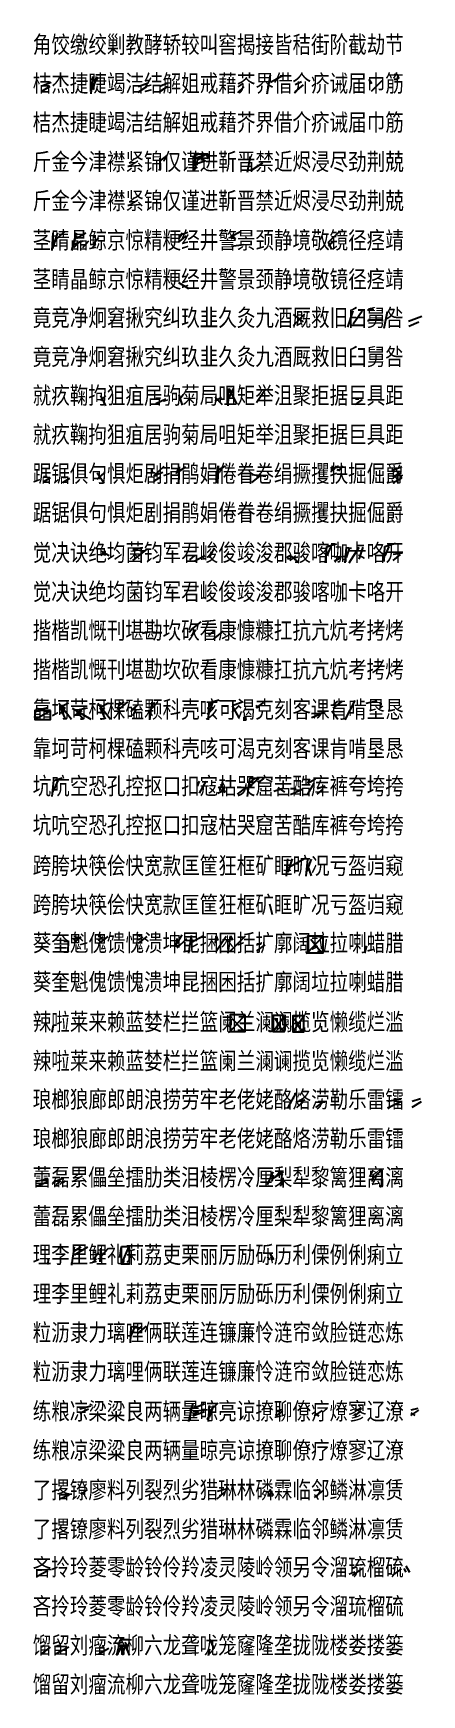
# Model space of a CAD drawing. Header units: millimetres. Extents: x 57484 to 62949, y 20083 to 192180.
# Drawn here: x 57488 to 60015, y 149116 to 159922 of the extents above; entities that cross this region are included whole.
import ezdxf

# ---------------------------------------------------------------- set-up
doc = ezdxf.new("R2010")
doc.units = ezdxf.units.MM
doc.header["$MEASUREMENT"] = 0
doc.layers.add('PenUp', color=1, linetype='Continuous')
doc.styles.add('border', font='simplex.shx', dxfattribs={"bigfont": 'border.shx'})
doc.styles.add('chin2', font='simplex.shx', dxfattribs={"bigfont": 'chin2.shx'})
doc.styles.add('gbk', font='simplex.shx', dxfattribs={"bigfont": 'gbk.shx'})
doc.dimstyles.get("Standard").update_dxf_attribs({"dimscale": 2, "dimtxt": 1, "dimasz": 1, "dimexe": 0.18, "dimexo": 0.0625, "dimgap": 0.9, "dimtad": 0, "dimtih": 1, "dimtoh": 1, "dimdec": 0, "dimzin": 12, "dimdsep": 46, "dimtxsty": 'chin2', "dimblk": 'OPEN', "dimcen": 1, "dimadec": 0, "dimazin": 3, "dimtfac": 1, "dimtdec": 0, "dimtofl": 0, "dimtmove": 0, "dimatfit": 3, "dimldrblk": 'OPEN', "dimfxl": 1, "dimtolj": 1, "dimtzin": 0, "dimarcsym": 0})

# ---------------------------------------------------------------- blocks, each defined once
blk = doc.blocks.new('_Open')
at = {"color": 0, "linetype": 'ByBlock', "lineweight": -2}
for p, q in [((-1, 0.2), (0, 0)), ((-1, -0.2), (0, 0)), ((0, 0), (-1, 0))]:
    blk.add_line(p, q, dxfattribs=at)
blk = doc.blocks.new('*D43')
at = {"color": 0, "lineweight": -2, "transparency": 16777216}
for p, q in [((59835, 159653), (59859, 159653)), ((59835, 159623), (59859, 159623)), ((59859, 159651), (59859, 159641)), ((59859, 159625), (59859, 159635))]:
    blk.add_line(p, q, dxfattribs=at)
at = {"layer": 'Defpoints', "color": 0, "transparency": 16777216}
for p in [(59835, 159653), (59835, 159623), (59859, 159623)]:
    blk.add_point(p, dxfattribs=at)
at = {"color": 0, "lineweight": -2, "transparency": 16777216, "xscale": 2, "yscale": 2, "zscale": 2}
for p, rotation in [((59859, 159653), 90), ((59859, 159623), 270)]:
    blk.add_blockref('_Open', p, dxfattribs=dict(at, rotation=rotation))
at = {"color": 0, "transparency": 16777216, "insert": (59859, 159638), "char_height": 2, "attachment_point": 5, "style": 'chin2'}
blk.add_mtext('\\A1;30', dxfattribs=at)
blk = doc.blocks.new('*D44')
at = {"color": 0, "lineweight": -2, "transparency": 16777216}
for p, q in [((59668, 158116), (59668, 158127)), ((59670, 158127), (59680, 158127)), ((59696, 158127), (59686, 158127)), ((59698, 158116), (59698, 158127))]:
    blk.add_line(p, q, dxfattribs=at)
at = {"layer": 'Defpoints', "color": 0, "transparency": 16777216}
for p in [(59668, 158116), (59698, 158127), (59698, 158116)]:
    blk.add_point(p, dxfattribs=at)
at = {"color": 0, "lineweight": -2, "transparency": 16777216, "xscale": 2, "yscale": 2, "zscale": 2, "rotation": 180}
blk.add_blockref('_Open', (59668, 158127), dxfattribs=at)
at = {"color": 0, "lineweight": -2, "transparency": 16777216, "xscale": 2, "yscale": 2, "zscale": 2}
blk.add_blockref('_Open', (59698, 158127), dxfattribs=at)
at = {"color": 0, "transparency": 16777216, "insert": (59683, 158127), "char_height": 2, "attachment_point": 5, "style": 'chin2'}
blk.add_mtext('\\A1;30', dxfattribs=at)
blk = doc.blocks.new('*D45')
at = {"color": 0, "lineweight": -2, "transparency": 16777216}
for p, q in [((59668, 158046), (59668, 158057)), ((59670, 158057), (59711, 158057)), ((59757, 158057), (59717, 158057)), ((59759, 158046), (59759, 158057))]:
    blk.add_line(p, q, dxfattribs=at)
at = {"layer": 'Defpoints', "color": 0, "transparency": 16777216}
for p in [(59668, 158046), (59759, 158057), (59759, 158046)]:
    blk.add_point(p, dxfattribs=at)
at = {"color": 0, "lineweight": -2, "transparency": 16777216, "xscale": 2, "yscale": 2, "zscale": 2, "rotation": 180}
blk.add_blockref('_Open', (59668, 158057), dxfattribs=at)
at = {"color": 0, "lineweight": -2, "transparency": 16777216, "xscale": 2, "yscale": 2, "zscale": 2}
blk.add_blockref('_Open', (59759, 158057), dxfattribs=at)
at = {"color": 0, "transparency": 16777216, "insert": (59714, 158057), "char_height": 2, "attachment_point": 5, "style": 'chin2'}
blk.add_mtext('\\A1;91', dxfattribs=at)
blk = doc.blocks.new('*D46')
at = {"color": 0, "lineweight": -2, "transparency": 16777216}
for p, q in [((58853, 155470), (58873, 155470)), ((58854, 155456), (58873, 155456)), ((58872, 155468), (58872, 155466)), ((58872, 155458), (58872, 155461))]:
    blk.add_line(p, q, dxfattribs=at)
at = {"layer": 'Defpoints', "color": 0, "transparency": 16777216}
for p in [(58853, 155470), (58854, 155456), (58872, 155456)]:
    blk.add_point(p, dxfattribs=at)
at = {"color": 0, "lineweight": -2, "transparency": 16777216, "xscale": 2, "yscale": 2, "zscale": 2}
for p, rotation in [((58872, 155470), 90), ((58872, 155456), 270)]:
    blk.add_blockref('_Open', p, dxfattribs=dict(at, rotation=rotation))
at = {"color": 0, "transparency": 16777216, "insert": (58872, 155463), "char_height": 2, "attachment_point": 5, "style": 'chin2'}
blk.add_mtext('\\A1;14', dxfattribs=at)
blk = doc.blocks.new('*D47')
at = {"color": 0, "lineweight": -2, "transparency": 16777216}
for p, q in [((59741, 155564), (59748, 155564)), ((59741, 155539), (59748, 155539)), ((59748, 155562), (59748, 155555)), ((59748, 155541), (59748, 155549))]:
    blk.add_line(p, q, dxfattribs=at)
at = {"layer": 'Defpoints', "color": 0, "transparency": 16777216}
for p in [(59741, 155564), (59741, 155539), (59748, 155539)]:
    blk.add_point(p, dxfattribs=at)
at = {"color": 0, "lineweight": -2, "transparency": 16777216, "xscale": 2, "yscale": 2, "zscale": 2}
for p, rotation in [((59748, 155564), 90), ((59748, 155539), 270)]:
    blk.add_blockref('_Open', p, dxfattribs=dict(at, rotation=rotation))
at = {"color": 0, "transparency": 16777216, "insert": (59748, 155552), "char_height": 2, "attachment_point": 5, "style": 'chin2'}
blk.add_mtext('\\A1;25', dxfattribs=at)
blk = doc.blocks.new('*D48')
at = {"color": 0, "lineweight": -2, "transparency": 16777216}
for p, q in [((57688, 154018), (57715, 154018)), ((57715, 154016), (57715, 153986)), ((57688, 153947), (57715, 153947)), ((57715, 153949), (57715, 153980))]:
    blk.add_line(p, q, dxfattribs=at)
at = {"layer": 'Defpoints', "color": 0, "transparency": 16777216}
for p in [(57688, 154018), (57688, 153947), (57715, 153947)]:
    blk.add_point(p, dxfattribs=at)
at = {"color": 0, "lineweight": -2, "transparency": 16777216, "xscale": 2, "yscale": 2, "zscale": 2}
for p, rotation in [((57715, 154018), 90), ((57715, 153947), 270)]:
    blk.add_blockref('_Open', p, dxfattribs=dict(at, rotation=rotation))
at = {"color": 0, "transparency": 16777216, "insert": (57715, 153983), "char_height": 2, "attachment_point": 5, "style": 'chin2'}
blk.add_mtext('\\A1;71', dxfattribs=at)
blk = doc.blocks.new('*D49')
at = {"color": 0, "lineweight": -2, "transparency": 16777216}
for p, q in [((59091, 152516), (59103, 152516)), ((59103, 152514), (59103, 152476)), ((59091, 152430), (59103, 152430)), ((59103, 152432), (59103, 152470))]:
    blk.add_line(p, q, dxfattribs=at)
at = {"layer": 'Defpoints', "color": 0, "transparency": 16777216}
for p in [(59091, 152516), (59091, 152430), (59103, 152430)]:
    blk.add_point(p, dxfattribs=at)
at = {"color": 0, "lineweight": -2, "transparency": 16777216, "xscale": 2, "yscale": 2, "zscale": 2}
for p, rotation in [((59103, 152516), 90), ((59103, 152430), 270)]:
    blk.add_blockref('_Open', p, dxfattribs=dict(at, rotation=rotation))
at = {"color": 0, "transparency": 16777216, "insert": (59103, 152473), "char_height": 2, "attachment_point": 5, "style": 'chin2'}
blk.add_mtext('\\A1;86', dxfattribs=at)
blk = doc.blocks.new('*D50')
at = {"color": 0, "lineweight": -2, "transparency": 16777216}
for p, q in [((59739, 152527), (59757, 152527)), ((59756, 152525), (59756, 152479)), ((59756, 152428), (59756, 152474)), ((59739, 152426), (59757, 152426))]:
    blk.add_line(p, q, dxfattribs=at)
at = {"layer": 'Defpoints', "color": 0, "transparency": 16777216}
for p in [(59739, 152527), (59739, 152426), (59756, 152426)]:
    blk.add_point(p, dxfattribs=at)
at = {"color": 0, "lineweight": -2, "transparency": 16777216, "xscale": 2, "yscale": 2, "zscale": 2}
for p, rotation in [((59756, 152527), 90), ((59756, 152426), 270)]:
    blk.add_blockref('_Open', p, dxfattribs=dict(at, rotation=rotation))
at = {"color": 0, "transparency": 16777216, "insert": (59756, 152477), "char_height": 2, "attachment_point": 5, "style": 'chin2'}
blk.add_mtext('\\A1;101', dxfattribs=at)
blk = doc.blocks.new('*D51')
at = {"color": 0, "lineweight": -2, "transparency": 16777216}
for p, q in [((57581, 151948), (57587, 151948)), ((57586, 151946), (57586, 151937)), ((57586, 151922), (57586, 151932)), ((57581, 151920), (57587, 151920))]:
    blk.add_line(p, q, dxfattribs=at)
at = {"layer": 'Defpoints', "color": 0, "transparency": 16777216}
for p in [(57581, 151948), (57581, 151920), (57586, 151920)]:
    blk.add_point(p, dxfattribs=at)
at = {"color": 0, "lineweight": -2, "transparency": 16777216, "xscale": 2, "yscale": 2, "zscale": 2}
for p, rotation in [((57586, 151948), 90), ((57586, 151920), 270)]:
    blk.add_blockref('_Open', p, dxfattribs=dict(at, rotation=rotation))
at = {"color": 0, "transparency": 16777216, "insert": (57586, 151934), "char_height": 2, "attachment_point": 5, "style": 'chin2'}
blk.add_mtext('\\A1;28', dxfattribs=at)

msp = doc.modelspace()

# ---------------------------------------------------------------- linework, layer by layer
for p, q in [((57876.1, 159554.5), (57901.1, 159641.4)), ((59032.2, 159603.3), (59117.1, 159651.3)), ((59688.2, 159545.8), (59757.1, 159613.4)), ((57545, 159545.2), (57599.2, 159578.3)), ((58171, 159538.1), (58226.1, 159574.4)), ((58312.1, 159543.6), (58362, 159576.4)), ((58818, 159536.2), (58860.1, 159574.4)), ((59191.1, 159539.7), (59246.7, 159586.2)), ((58312, 159090.3), (58359.1, 159126.4)), ((58530.1, 159096.4), (58530.1, 159027.1)), ((58540.1, 159108.4), (58621.5, 159136.5)), ((58540.1, 159127.5), (58558.1, 159136.4)), ((58552.1, 159075.5), (58611, 159093.4)), ((58907.1, 159031.4), (58980.7, 159079)), ((58530.1, 159027.1), (58548, 159045.4)), ((57617, 158531.4), (57648.9, 158623.4)), ((57753.2, 158529.1), (57793.1, 158570.4)), ((57769, 158588.4), (57830.2, 158624.3)), ((57810.2, 158528.9), (57850.3, 158571.6)), ((57875.1, 158547.4), (57913.1, 158593.4)), ((58434, 158563.2), (58485.9, 158604.3)), ((58774.2, 158587.5), (58797, 158600.4)), ((58855.9, 158545.3), (58777.3, 158535.6)), ((59409, 158538.4), (59436, 158563.3)), ((58432.1, 158300), (58498.1, 158261.9)), ((59180, 158020.8), (59250, 158093.4)), ((59568, 158031), (59627.4, 158117.4)), ((59770.9, 158004.5), (59792, 158112.5)), ((59930, 158017.5), (59996.1, 158045.8)), ((57928.1, 157533.3), (57960, 157566.3)), ((58438.2, 157538.2), (58463.3, 157571.5)), ((58671.2, 157527.4), (58713, 157555.1)), ((58760, 157545.4), (58791.4, 157611.5)), ((58940.1, 157520), (59001.1, 157612.1)), ((58285.1, 157514.2), (58350, 157543.3)), ((59583.2, 157508.2), (59629.3, 157539.6)), ((57555.7, 157004.1), (57601.6, 157032.6)), ((57680.5, 157000.3), (57726.5, 157028.9)), ((57904.1, 157022.4), (57949.2, 157060.2)), ((58259.8, 157087.4), (58262.4, 157065.4)), ((58272.6, 157009.3), (58318.5, 157037.9)), ((58332, 157065.4), (58273, 157042.4)), ((58437.2, 157074.5), (58481.8, 157102.3)), ((58692, 157082.5), (58738, 157107.5)), ((58909.8, 156999.7), (58972.1, 157049.4)), ((59434, 157075.4), (59461.2, 157108.2)), ((59474, 157075.4), (59501.1, 157108.2)), ((59821.1, 157078.4), (59885, 157103.5)), ((59827, 156998.3), (59886, 157029.5)), ((59833.1, 157040.5), (59881.2, 157065.6)), ((59856.7, 157070.4), (59856.7, 156999.6)), ((59398.9, 156525.4), (59426.1, 156584.4)), ((59524.9, 156511.4), (59547.1, 156577.4)), ((59609, 156500.5), (59633.1, 156579.4)), ((59776, 156523.3), (59803.1, 156584.4)), ((57927.8, 156555.4), (57982, 156525.1)), ((57955, 156555.1), (57955, 156525.5)), ((58136.9, 156492.1), (58229.1, 156566.4)), ((58538.9, 156491.1), (58605.1, 156524.6)), ((58634.1, 156510.3), (58668.2, 156574.5)), ((59159.2, 156493.7), (59195.1, 156524.5)), ((59448, 156488.1), (59490.9, 156514.6)), ((59829.5, 156493.4), (59876.1, 156531.4)), ((58518, 156000.6), (58546, 156043.4)), ((58663.7, 155983.3), (58725.9, 156032.2)), ((57498.4, 155458.8), (57600.9, 155518.2)), ((57514.1, 155518.4), (57583.9, 155536.3)), ((57654, 155563.9), (57736.6, 155460.1)), ((57716.9, 155564.2), (57666.1, 155539.4)), ((57666.1, 155498.3), (57695.1, 155539.3)), ((57741, 155533.4), (57862, 155460.7)), ((57765.9, 155489.6), (57807.1, 155517.2)), ((57838.1, 155533.3), (57766.2, 155517.4)), ((57909.1, 155565.5), (57990.4, 155460)), ((57976.9, 155565.2), (57923.3, 155536.2)), ((57923.3, 155500.1), (57952.5, 155536.8)), ((58053.1, 155530.5), (58103, 155573.4)), ((58136.1, 155483.2), (58160.1, 155526.4)), ((58261.1, 155531.3), (58299, 155572.5)), ((58633, 155499.4), (58657, 155570.3)), ((58782.9, 155506.3), (58824.8, 155547.4)), ((58852.7, 155572.6), (58783.2, 155547.4)), ((58938.1, 155533.5), (58988.8, 155569.6)), ((59438.1, 155531.3), (59500, 155577.4)), ((59516.6, 155456.5), (59582, 155582.6)), ((59654.1, 155564.6), (59725.4, 155580.4)), ((59297.2, 155471.5), (59359, 155496.4)), ((58898.1, 155048.4), (58932.1, 155076.4)), ((58955.1, 155048.4), (58989.1, 155076.4)), ((57622.1, 154997.9), (57651.2, 155061.2)), ((58570.3, 154978.8), (58612.1, 155057.3)), ((58706.8, 154986), (58689.1, 154977.3)), ((58693, 155018.4), (58736.4, 155018.4)), ((58706.2, 155004.3), (58693, 155018.4)), ((58723.3, 154989.7), (58706.2, 155004.3)), ((58721.2, 154997.6), (58706.8, 154986)), ((58736.4, 155018.4), (58721.2, 154997.6)), ((58736.8, 154983.2), (58723.3, 154989.7)), ((58816.8, 154973.4), (58871.5, 155014.3)), ((59054.1, 154991.5), (59114.1, 155011.3)), ((59161.1, 154970.5), (59236.2, 155006.2)), ((59274, 154972.4), (59316.1, 155043.6)), ((59334.3, 154973.5), (59372.9, 155006.6)), ((59145.2, 154466.7), (59173.4, 154553.4)), ((59268.1, 154470.6), (59296.9, 154549.4)), ((57753, 154003.3), (57800.9, 154044.4)), ((57910.8, 153998.3), (57975.5, 154046.6)), ((58172.1, 154003.6), (58228.3, 154046.6)), ((58425.3, 153974.6), (58487, 154033.6)), ((58517.9, 154011.3), (58597, 154054.1)), ((58679, 153951.4), (58743.7, 154050.6)), ((58772.3, 153955.2), (58868.1, 154052.4)), ((58943.1, 153954.4), (58997, 153992.3)), ((59272.1, 153941), (59372.8, 154049.6)), ((59372.8, 153941), (59352.8, 153955)), ((58770.1, 153430.4), (58867.1, 153537.4)), ((58867.1, 153430.4), (58847.1, 153444.4)), ((59048.1, 153430.4), (59122, 153534.5)), ((59122, 153430.4), (59102, 153444.4)), ((59176, 153428.1), (59249.1, 153532.5)), ((59249.1, 153428.1), (59229.1, 153442.1)), ((59203.5, 152934.7), (59244.1, 152972.4)), ((59325.2, 152934.5), (59370.2, 152967.1)), ((59791.3, 152933.3), (59878.1, 152974.3)), ((59952.6, 152937.6), (60013.4, 152974.4)), ((59049.2, 152475.5), (59115, 152516.4)), ((59698, 152476.3), (59754, 152527.4)), ((57507, 152423.2), (57586, 152454.3)), ((57638.2, 152433.4), (57668.8, 152458.3)), ((57757.1, 151977.6), (57844, 152029.5)), ((57879.9, 151946.5), (57913.9, 151994.4)), ((57931.1, 151969.4), (57978, 152020.3)), ((58062.8, 151916.1), (58111.9, 152030.9)), ((59026.1, 151987.4), (59050.1, 151946.4)), ((58126.1, 151450.4), (58150.1, 151509.3)), ((58168.2, 151465.3), (58224.2, 151513.6)), ((57792.1, 150948), (57848.1, 150975.9)), ((58526.1, 150980.4), (58602, 151008.3)), ((58526.2, 150930.5), (58602.1, 150958.4)), ((58634.2, 150921.3), (58662.3, 150997.4)), ((59066, 150928.5), (59111.2, 150959.4)), ((59318, 150929.4), (59369.3, 150965.4)), ((59580.1, 150930.4), (59622, 150963.4)), ((59944.1, 150931.5), (59995.1, 150967.4)), ((57801.1, 150417.5), (57842.3, 150450.4)), ((58684, 150391.1), (58736.1, 150437.4)), ((59025.1, 150453.3), (59049.1, 150412.3)), ((59317.2, 150399.4), (59371.2, 150442.8)), ((57665.9, 150392.4), (57721.1, 150415.4)), ((57514.3, 149887.1), (57582.9, 149923.4)), ((59564.4, 149891.6), (59630, 149937.3)), ((59824.2, 149891.3), (59883, 149935.4)), ((59912.1, 149954.3), (59935.2, 149913.5)), ((58054, 149472.8), (58040.6, 149438.8)), ((58084.4, 149455.9), (58106.8, 149431.3)), ((58636.1, 149476.4), (58663, 149415.3)), ((57539, 149380.6), (57599.8, 149426.1)), ((57628, 149380.3), (57720.1, 149428.3)), ((57915.2, 149382.1), (57979, 149418.3)), ((58046, 149431.3), (58029.4, 149373.3)), ((58040.6, 149438.8), (58099.7, 149438.8)), ((58067.1, 149431.3), (58067.1, 149377)), ((58088.5, 149431.3), (58113.2, 149373.5))]:
    msp.add_line(p, q)
for points in [[(58540.1, 159136.8), (58621.5, 159136.5), (58621.5, 159108.1), (58540.1, 159108.4)], [(57600.9, 155518.2), (57498.4, 155518.2), (57498.4, 155458.8), (57600.9, 155458.8)], [(59372.8, 154049.6), (59272.1, 154049.6), (59272.1, 153941), (59372.8, 153941)], [(58867.1, 153537.4), (58770.1, 153537.4), (58770.1, 153430.4), (58867.1, 153430.4)], [(59122, 153534.5), (59048.1, 153534.5), (59048.1, 153430.4), (59122, 153430.4)], [(59249.1, 153532.5), (59176, 153532.5), (59176, 153428.1), (59249.1, 153428.1)], [(58062.8, 152030.9), (58111.9, 152030.9), (58111.9, 151916.1), (58062.8, 151916.1)]]:
    msp.add_lwpolyline(points, close=True)
at = {"layer": 'PenUp'}
for p, q in [((57865.9, 159528.4), (57876, 159641.5)), ((57876.1, 159582.5), (57910, 159636.4)), ((59009.1, 159528.4), (59032.1, 159651.4)), ((59233.1, 159606.2), (59191, 159586.5)), ((59670.2, 159623.4), (59688.1, 159595.5)), ((57604.8, 159601.2), (57545.1, 159578.3)), ((58235, 159597.3), (58171.1, 159574.3)), ((58367.9, 159599.3), (58312.2, 159576.4)), ((58852, 159594.3), (58818, 159574.3)), ((58312.1, 159108.3), (58311.1, 159029.4)), ((58548, 159045.4), (58540.1, 159127.5)), ((58610.1, 159136.4), (58552.1, 159093.4)), ((58882, 159018.4), (58902, 159121.4)), ((57617.7, 158564.4), (57695.1, 158635.3)), ((58774.1, 158600.4), (58840.1, 158635.4)), ((59409.1, 158563.5), (59478.2, 158630.4)), ((57612.1, 158508.4), (57617.4, 158623.3)), ((57739.2, 158508.4), (57769.2, 158624.6)), ((57769, 158605.8), (57753.1, 158570.4)), ((57753.1, 158550.1), (57810.1, 158571.4)), ((57893, 158547.3), (57867, 158522.4)), ((57893.1, 158593.4), (57875.1, 158593.4)), ((58433.9, 158583.3), (58459.9, 158624.2)), ((58494.7, 158625.2), (58434.1, 158604.9)), ((58804.9, 158580.3), (58774.1, 158600.4)), ((59429.1, 158515.1), (59409.1, 158563.5)), ((59246.1, 158044.3), (59180.3, 158093.4)), ((59534.9, 158010.4), (59568, 158117)), ((60015, 158079.4), (59929.7, 158046.1)), ((57960.1, 157498.4), (57928.1, 157566.3)), ((58460, 157502.3), (58438.3, 157571.1)), ((58718.9, 157504.3), (58671.2, 157555.1)), ((58755.2, 157498.5), (58761.3, 157611.4)), ((58761.3, 157611.4), (58812.1, 157509.3)), ((58317.1, 157545.3), (58285.2, 157545.3)), ((59605.1, 157541.4), (59583.1, 157541.4)), ((57578.2, 157037.2), (57556.1, 157037.2)), ((57703, 157033.4), (57681, 157033.4)), ((57950.4, 156994.1), (57904.1, 157060.1)), ((58273, 157042.4), (58339.9, 157105.3)), ((58295, 157042.4), (58273, 157042.4)), ((58420.2, 157057.4), (58437.3, 157102.4)), ((58437.3, 157102.4), (58432.1, 156992.4)), ((58677.8, 157018.2), (58692, 157107.4)), ((58692, 157107.4), (58687.1, 156993.4)), ((59001.7, 157039.4), (58910.1, 157049.4)), ((59428.6, 157066.8), (59434.1, 157108.4)), ((59434.2, 157085.9), (59474.1, 157108.7)), ((59473.8, 157086.4), (59464.1, 157075.5)), ((59821.1, 157078.4), (59832.9, 157065.4)), ((59881.2, 157065.6), (59826.9, 157029.3)), ((59886, 157029.5), (59856.7, 157070.4)), ((59390, 156476.5), (59398.7, 156584.4)), ((59398.7, 156584.4), (59460.2, 156601.4)), ((59517.1, 156476.6), (59524.8, 156577.4)), ((59524.8, 156577.4), (59557, 156572.5)), ((59543.2, 156477.4), (59608.9, 156579.4)), ((59770.8, 156486.6), (59775.7, 156584.8)), ((59775.7, 156584.8), (59845, 156605.3)), ((57928.1, 156525.3), (57955, 156555.1)), ((58201.2, 156574.3), (58136.8, 156566.5)), ((58136.8, 156566.5), (58209.1, 156556.5)), ((58506.7, 156497.9), (58539.1, 156524.4)), ((59138.1, 156512.3), (59159.1, 156524.4)), ((59159.1, 156524.4), (59215.9, 156476.9)), ((59512.9, 156519.3), (59448, 156514.3)), ((59890.1, 156541.3), (59829, 156531.7)), ((58503, 156027.3), (58518, 156043.4)), ((58518, 156043.4), (58580.1, 156094.3)), ((58242, 156027.3), (58197, 156017.4)), ((58324.9, 156022.1), (58265.1, 156022.1)), ((58630.1, 156007.2), (58664.1, 156032.4)), ((57514.2, 155536.4), (57498.4, 155500.4)), ((57698.1, 155460.3), (57666.1, 155539.4)), ((57814, 155461.2), (57766.2, 155517.4)), ((57958.7, 155460.3), (57923.3, 155536.2)), ((58038.5, 155520.5), (58053, 155573.5)), ((58053, 155553.6), (58079, 155573.5)), ((58122.1, 155510.4), (58136.1, 155526.4)), ((58136.1, 155526.4), (58174.1, 155559.4)), ((58247.1, 155456.4), (58260.9, 155572.3)), ((58261.1, 155551.4), (58279.7, 155572.2)), ((58627.7, 155456.4), (58633.2, 155569.2)), ((58633.2, 155569.2), (58698.1, 155586.3)), ((58828.1, 155470.3), (58783.2, 155547.4)), ((58938, 155551.3), (58952.1, 155533.5)), ((59387, 155499.4), (59297.1, 155496.3)), ((59469.1, 155459.2), (59431.2, 155512.3)), ((59438, 155552.7), (59468.9, 155577.1)), ((57621.9, 155061.4), (57677.4, 155079.4)), ((58882, 154958.3), (58896.3, 155076.5)), ((58955.1, 155076.5), (58887.1, 155015.5)), ((58896.3, 155076.5), (58955.1, 155076.5)), ((59274, 155043.5), (59287.1, 155071.5)), ((59324.1, 155071.3), (59274, 155043.5)), ((57611.9, 154958.6), (57621.9, 155061.4)), ((58556.9, 155024.4), (58570.2, 155057.3)), ((58707.1, 155038.5), (58736.8, 154983.2)), ((58841, 155016.3), (58814.9, 155016.3)), ((59124, 154986.4), (59082.1, 155017.4)), ((59198.1, 155008.3), (59160.7, 155008.3)), ((59387.9, 155024.4), (59333.9, 155006.9)), ((59136, 154440.4), (59144.6, 154553.3)), ((59145.6, 154496.9), (59255.9, 154556.5)), ((59263.2, 154440.5), (59273.1, 154549.5)), ((59272.1, 154510), (59294.8, 154442.2)), ((59024.1, 154258.8), (59041.8, 154190.3)), ((57753, 154023.5), (57777.9, 154044.5)), ((57767.1, 154046.4), (57753.1, 154044.4)), ((57910.9, 154021.3), (57944, 154044.5)), ((57929.1, 154046.5), (57911.1, 154046.5)), ((58189.1, 154051.4), (58172.1, 154046.5)), ((58172.2, 154024.3), (58201.8, 154046.3)), ((58417.1, 153980.3), (58425.1, 154033.4)), ((58425.3, 154002), (58457.2, 154058.5)), ((58500.8, 153938.2), (58517.6, 154054.6)), ((58517.9, 154034.4), (58516.1, 154003.5)), ((58673.1, 154004.3), (58678.8, 154050.6)), ((58678.8, 154050.6), (58689.1, 154020.4)), ((58755.1, 153938.1), (58772.1, 154052.5)), ((58772.1, 154052.5), (58784.1, 154024.5)), ((58970, 153997.3), (58943, 153997.3)), ((59352.8, 153955), (59294.1, 154028.4)), ((59644, 153938.3), (59657.1, 153987.4)), ((59263.1, 153938.4), (59272.1, 153941)), ((57612.1, 153424.5), (57621.1, 153471.4)), ((58847.1, 153444.4), (58783.1, 153511.4)), ((59102, 153444.4), (59061.1, 153516.4)), ((59172.1, 153466.4), (59176, 153428.1)), ((59229.1, 153442.1), (59187.1, 153512.4)), ((58755, 153424.3), (58770.1, 153430.4)), ((59016.1, 153435.3), (59048.1, 153430.4)), ((59196.1, 153031.4), (59145.1, 152934.4)), ((59254, 152982.3), (59203.1, 152972.5)), ((59385.8, 152970.4), (59325.2, 152967.4)), ((59875.8, 152990.3), (59791.1, 152974.5)), ((60007.4, 152992.1), (59953.1, 152974.5)), ((57638.1, 152458.4), (57681.9, 152476.3)), ((59012.1, 152431.3), (59049.1, 152516.5)), ((59049, 152495.1), (59040.8, 152453.4)), ((59676.3, 152484.3), (59698.1, 152527.5)), ((59698.1, 152501.2), (59693.1, 152453.4)), ((57586, 152469.2), (57506.9, 152454.5)), ((57615.1, 152445.4), (57638.1, 152458.4)), ((57678.2, 152443.4), (57698.1, 152458.4)), ((57739, 151910.2), (57757.5, 152029.6)), ((57757.2, 152003.3), (57799.9, 152028.6)), ((57898.3, 151948.9), (57869.1, 151923.4)), ((57898.1, 151992.5), (57880, 151992.5)), ((57923.1, 151931.6), (57931.1, 152020.4)), ((57931.1, 151994.4), (57925.1, 151946.4)), ((58051.1, 151960.1), (58062.8, 152030.9)), ((59011.1, 151964.4), (59026.1, 151946.5)), ((58120, 151404.3), (58126.1, 151509.4)), ((58126.1, 151509.4), (58168.1, 151513.4)), ((58168, 151488.5), (58196.6, 151512.8)), ((57862, 150993.5), (57792.1, 150973.4)), ((58500.9, 150892.5), (58526, 151008.4)), ((58526, 150993.3), (58507.1, 150968.4)), ((58622, 150968.6), (58526.1, 150958.4)), ((58526.2, 150943.5), (58564.1, 150958.4)), ((58627.9, 150892.8), (58633.8, 150997.3)), ((58634.1, 150959.4), (58692, 151015.5)), ((59107, 150969.3), (59066, 150959.4)), ((59616, 150976.4), (59580, 150963.6)), ((59989.5, 150976.9), (59944.1, 150967.4)), ((59065.9, 150943.5), (59072.1, 150918.4)), ((59318.1, 150947.4), (59345.1, 150929.5)), ((59580.1, 150945.4), (59586.1, 150922.4)), ((59944.1, 150949.3), (59970, 150931.4)), ((57740, 150420.4), (57666.1, 150415.4)), ((57801.1, 150433.9), (57824.2, 150417.2)), ((58752, 150455.5), (58683.8, 150437.4)), ((59011.1, 150440.3), (59025.1, 150412.4)), ((59353.1, 150450.4), (59317, 150442.5)), ((57608, 149931.4), (57515, 149923.1)), ((59591, 149947.5), (59564, 149937.5)), ((59844.2, 149947.4), (59824, 149935.4)), ((59898.1, 149936.4), (59912, 149913.4)), ((58109.2, 149472.8), (58054, 149472.8)), ((58099.7, 149438.8), (58084.4, 149455.9)), ((57562.2, 149436.5), (57539.2, 149426.4)), ((57669, 149438), (57627.5, 149428.6)), ((57947, 149426.4), (57915.1, 149418.5)), ((58029.4, 149373.3), (58067.1, 149431.3)), ((58106.8, 149431.3), (58046, 149431.3)), ((58067.1, 149377), (58088.5, 149431.3)), ((58628, 149370.5), (58636.1, 149415.3))]:
    msp.add_line(p, q, dxfattribs=at)

# ---------------------------------------------------------------- texts
at = {"color": 2, "style": 'gbk'}
for s, p in [('角饺缴绞剿教酵轿较叫窖揭接皆秸街阶截劫节', (57485.1, 159780.4)), ('桔杰捷睫竭洁结解姐戒藉芥界借介疥诫届巾筋', (57485.1, 159274.4)), ('斤金今津襟紧锦仅谨进靳晋禁近烬浸尽劲荆兢', (57485.1, 158764.4)), ('茎睛晶鲸京惊精粳经井警景颈静境敬镜径痉靖', (57485.1, 158254.4)), ('竟竞净炯窘揪究纠玖韭久灸九酒厩救旧臼舅咎', (57485.1, 157750.4)), ('就疚鞠拘狙疽居驹菊局咀矩举沮聚拒据巨具距', (57485.1, 157244.4)), ('踞锯俱句惧炬剧捐鹃娟倦眷卷绢撅攫抉掘倔爵', (57485.1, 156736.4)), ('觉决诀绝均菌钧军君峻俊竣浚郡骏喀咖卡咯开', (57485.1, 156222.4)), ('揩楷凯慨刊堪勘坎砍看康慷糠扛抗亢炕考拷烤', (57485.1, 155716.4)), ('靠坷苛柯棵磕颗科壳咳可渴克刻客课肯啃垦恳', (57485.1, 155202.4)), ('坑吭空恐孔控抠口扣寇枯哭窟苦酷库裤夸垮挎', (57485.1, 154704.4)), ('跨胯块筷侩快宽款匡筐狂框矿眶旷况亏盔岿窥', (57485.1, 154186.4)), ('葵奎魁傀馈愧溃坤昆捆困括扩廓阔垃拉喇蜡腊', (57485.1, 153684.4)), ('辣啦莱来赖蓝婪栏拦篮阑兰澜谰揽览懒缆烂滥', (57485.1, 153170.4)), ('琅榔狼廊郎朗浪捞劳牢老佬姥酪烙涝勒乐雷镭', (57485.1, 152666.4)), ('蕾磊累儡垒擂肋类泪棱楞冷厘梨犁黎篱狸离漓', (57485.1, 152160.4)), ('理李里鲤礼莉荔吏栗丽厉励砾历利傈例俐痢立', (57485.1, 151656.4)), ('粒沥隶力璃哩俩联莲连镰廉怜涟帘敛脸链恋炼', (57485.1, 151150.4)), ('练粮凉梁粱良两辆量晾亮谅撩聊僚疗燎寥辽潦', (57485.1, 150638.4)), ('了撂镣廖料列裂烈劣猎琳林磷霖临邻鳞淋凛赁', (57485.1, 150126.4)), ('吝拎玲菱零龄铃伶羚凌灵陵岭领另令溜琉榴硫', (57485.1, 149624.4)), ('馏留刘瘤流柳六龙聋咙笼窿隆垄拢陇楼娄搂篓', (57485.1, 149116.4))]:
    msp.add_text(s, height=127, dxfattribs=at).set_placement(p)
at = {"color": 4, "style": 'border'}
for s, p in [('桔杰捷睫竭洁结解姐戒藉芥界借介疥诫届巾筋', (57485.1, 159528.4)), ('斤金今津襟紧锦仅谨进靳晋禁近烬浸尽劲荆兢', (57485.1, 159018.4)), ('茎睛晶鲸京惊精粳经井警景颈静境敬镜径痉靖', (57485.1, 158508.4)), ('竟竞净炯窘揪究纠玖韭久灸九酒厩救旧臼舅咎', (57485.1, 158004.4)), ('就疚鞠拘狙疽居驹菊局咀矩举沮聚拒据巨具距', (57485.1, 157498.4)), ('踞锯俱句惧炬剧捐鹃娟倦眷卷绢撅攫抉掘倔爵', (57485.1, 156990.4)), ('觉决诀绝均菌钧军君峻俊竣浚郡骏喀咖卡咯开', (57485.1, 156476.4)), ('揩楷凯慨刊堪勘坎砍看康慷糠扛抗亢炕考拷烤', (57485.1, 155970.4)), ('靠坷苛柯棵磕颗科壳咳可渴克刻客课肯啃垦恳', (57485.1, 155456.4)), ('坑吭空恐孔控抠口扣寇枯哭窟苦酷库裤夸垮挎', (57485.1, 154958.4)), ('跨胯块筷侩快宽款匡筐狂框矿眶旷况亏盔岿窥', (57485.1, 154440.4)), ('葵奎魁傀馈愧溃坤昆捆困括扩廓阔垃拉喇蜡腊', (57485.1, 153938.4)), ('辣啦莱来赖蓝婪栏拦篮阑兰澜谰揽览懒缆烂滥', (57485.1, 153424.4)), ('琅榔狼廊郎朗浪捞劳牢老佬姥酪烙涝勒乐雷镭', (57485.1, 152920.4)), ('蕾磊累儡垒擂肋类泪棱楞冷厘梨犁黎篱狸离漓', (57485.1, 152414.4)), ('理李里鲤礼莉荔吏栗丽厉励砾历利傈例俐痢立', (57485.1, 151910.4)), ('粒沥隶力璃哩俩联莲连镰廉怜涟帘敛脸链恋炼', (57485.1, 151404.4)), ('练粮凉梁粱良两辆量晾亮谅撩聊僚疗燎寥辽潦', (57485.1, 150892.4)), ('了撂镣廖料列裂烈劣猎琳林磷霖临邻鳞淋凛赁', (57485.1, 150380.4)), ('吝拎玲菱零龄铃伶羚凌灵陵岭领另令溜琉榴硫', (57485.1, 149878.4)), ('馏留刘瘤流柳六龙聋咙笼窿隆垄拢陇楼娄搂篓', (57485.1, 149370.4))]:
    msp.add_text(s, height=127, dxfattribs=at).set_placement(p)

# ---------------------------------------------------------------- dimensions: what is measured, and where the dimension line sits
for base, p1, p2, picture, middle in [((59859.1, 159623.2), (59834.8, 159653.2), (59834.8, 159623.2), '*D43', (59859.1, 159638.2)), ((59748, 155539.4), (59740.8, 155564.4), (59740.8, 155539.4), '*D47', (59748, 155551.9)), ((58872.3, 155456.4), (58853.1, 155470.4), (58854.1, 155456.4), '*D46', (58872.3, 155463.4)), ((57714.7, 153947.5), (57687.6, 154018.4), (57687.6, 153947.5), '*D48', (57714.7, 153982.9)), ((59102.9, 152430.2), (59091.1, 152516), (59091.1, 152430.2), '*D49', (59102.9, 152473.1)), ((59756.2, 152426.2), (59739.1, 152527), (59739.1, 152426.2), '*D50', (59756.2, 152476.6)), ((57586.5, 151920.3), (57580.8, 151948.4), (57580.8, 151920.3), '*D51', (57586.5, 151934.4))]:
    dim = msp.add_linear_dim(base=base, p1=p1, p2=p2, angle=90, dimstyle='Standard')
    dim.commit()
    dim.dimension.update_dxf_attribs({"geometry": picture, "text_midpoint": middle})
for base, p1, p2, picture, middle in [((59698.1, 158126.9), (59667.9, 158116.1), (59698.1, 158116.1), '*D44', (59683, 158126.9)), ((59759.1, 158056.6), (59668.1, 158045.8), (59759.1, 158045.8), '*D45', (59713.6, 158056.6))]:
    dim = msp.add_linear_dim(base=base, p1=p1, p2=p2, dimstyle='Standard')
    dim.commit()
    dim.dimension.update_dxf_attribs({"geometry": picture, "text_midpoint": middle})

doc.saveas('drawing.dxf')
